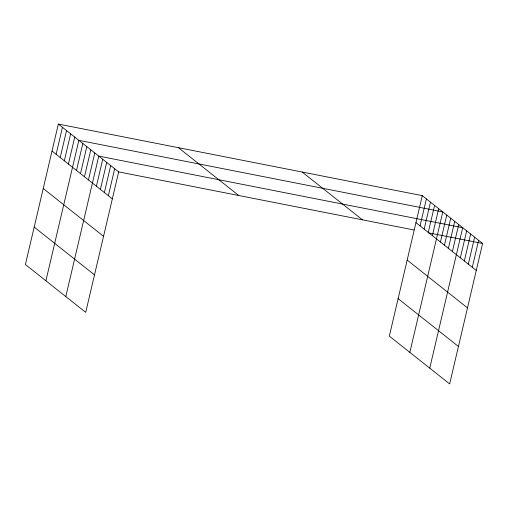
<?xml version="1.0" encoding="UTF-8"?>
<svg xmlns="http://www.w3.org/2000/svg" width="508" height="508" viewBox="0 0 508 508"><rect width="100%" height="100%" fill="white"/><g stroke="black" fill="none" stroke-linecap="round" stroke-linejoin="round"><path stroke-width="0.76" d="M58.344 124.073L25.4 264.528L85.719 312.344L118.662 171.888L58.344 124.073L422.281 195.656L482.6 243.472L449.656 383.927L389.338 336.112L422.281 195.656M56.115 154.299L62.446 127.324M60.217 157.55L66.548 130.581M64.319 160.807L70.65 133.833M68.421 164.059L74.752 137.084M45.91 280.784L78.854 140.335L442.792 211.912L409.848 352.368M76.505 170.466L82.829 143.491M80.486 173.622L86.811 146.647M84.468 176.778L90.792 149.803M88.449 179.934L94.774 152.959M65.811 296.564L98.755 156.115L462.693 227.692L429.749 368.148M96.412 186.239L102.737 159.271M100.394 189.395L106.718 162.427M104.375 192.551L110.7 165.576M108.356 195.707L114.681 168.732M420.059 225.882L426.383 198.907M424.161 229.133L430.486 202.159M428.257 232.385L434.588 205.41M432.359 235.636L438.69 208.661M440.442 242.043L446.773 215.068M444.424 245.199L450.755 218.224M448.405 248.355L454.73 221.38M452.387 251.511L458.711 224.536M460.35 257.823L466.674 230.848M464.331 260.979L470.656 234.004M468.312 264.135L474.637 237.16M472.294 267.291L478.619 240.316M118.662 171.888L413.969 229.972M428.142 232.759L482.6 243.472M415.957 222.631L476.275 270.447M302.184 172.034L362.502 219.85M407.168 260.077L467.487 307.892M398.12 298.66L458.438 346.475M178.441 147.695L238.76 195.51M52.019 151.047L112.338 198.863M43.231 188.5L103.549 236.315M34.182 227.082L94.501 274.898"/></g></svg>
